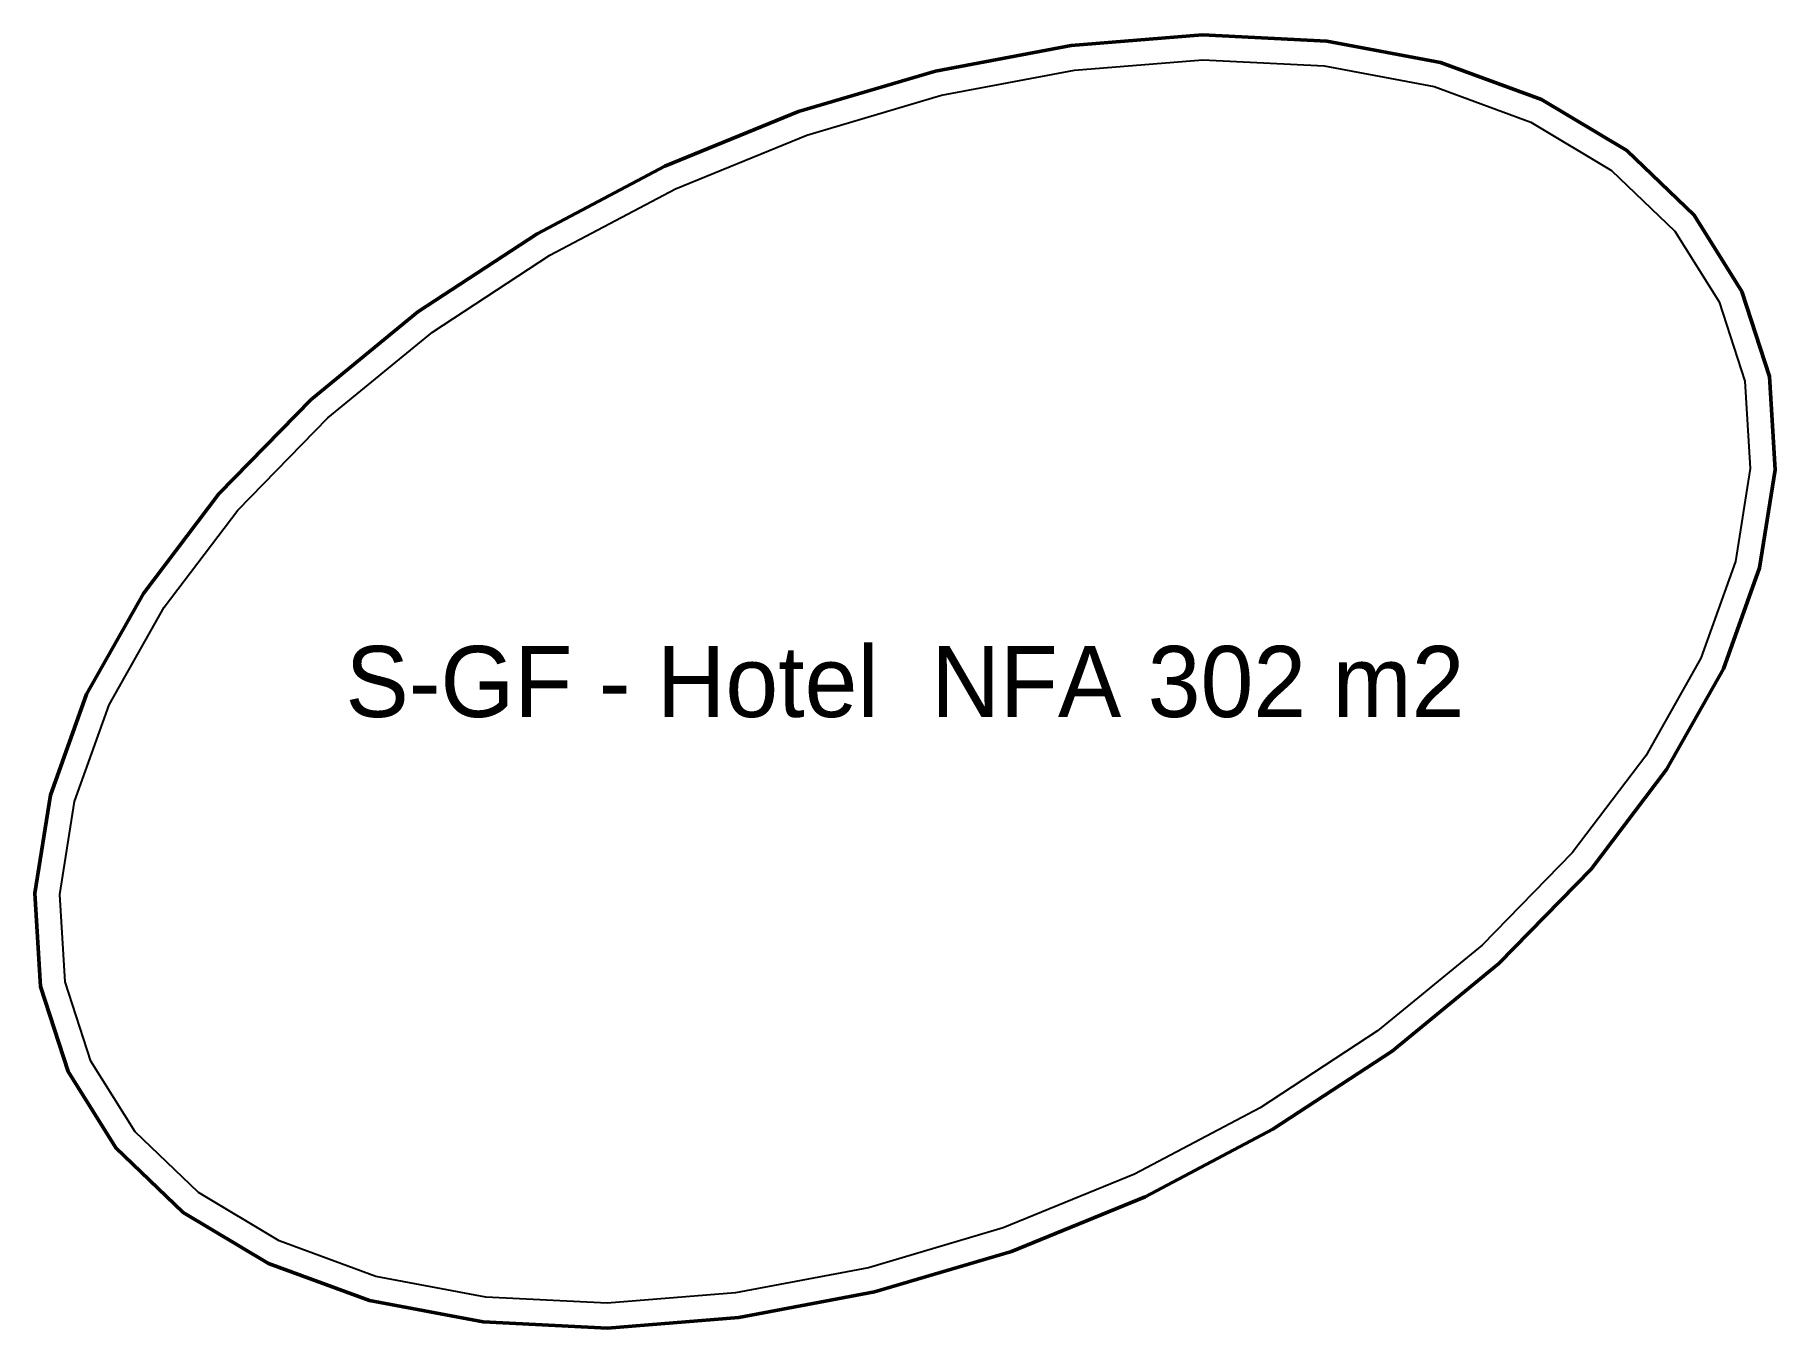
# Model space of a CAD drawing. Header units: metres. Extents: x 97.8 to 122.2, y -11.1 to 7.1.
import ezdxf
from ezdxf.enums import TextEntityAlignment as Align

# ---------------------------------------------------------------- set-up
doc = ezdxf.new("R2010")
doc.units = ezdxf.units.M
doc.layers.add('TEXT', color=250, linetype='Continuous')
doc.layers.add('WALL', color=7, linetype='Continuous')

msp = doc.modelspace()

# ---------------------------------------------------------------- linework, layer by layer
at = {"layer": 'WALL', "lineweight": 50}
msp.add_lwpolyline([(121.78, 3.49), (121.11, 4.56), (120.16, 5.47), (118.96, 6.19), (117.54, 6.71), (115.94, 7.01), (114.19, 7.1), (112.34, 6.95), (110.43, 6.59), (108.5, 6.02), (106.62, 5.25), (104.82, 4.3), (103.14, 3.2), (101.64, 1.97), (100.34, 0.64), (99.28, -0.76), (98.48, -2.18), (97.97, -3.6), (97.75, -4.98), (97.83, -6.29), (98.22, -7.49), (98.89, -8.56), (99.84, -9.47), (101.04, -10.19), (102.46, -10.71), (104.06, -11.01), (105.81, -11.1), (107.66, -10.95), (109.57, -10.59), (111.5, -10.02), (113.38, -9.25), (115.18, -8.3), (116.86, -7.2), (118.36, -5.97), (119.66, -4.64), (120.72, -3.24), (121.52, -1.82), (122.03, -0.4), (122.25, 0.98), (122.17, 2.29)], close=True, dxfattribs=at)
at = {"layer": 'WALL'}
msp.add_lwpolyline([(121.46, 3.341), (121.823, 2.224), (121.898, 0.997), (121.69, -0.313), (121.201, -1.674), (120.427, -3.048), (119.394, -4.411), (118.123, -5.712), (116.653, -6.917), (115.002, -7.998), (113.232, -8.933), (111.384, -9.689), (109.488, -10.249), (107.613, -10.603), (105.805, -10.749), (104.101, -10.662), (102.553, -10.371), (101.192, -9.873), (100.054, -9.19), (99.164, -8.337), (98.54, -7.341), (98.177, -6.224), (98.102, -4.997), (98.31, -3.687), (98.799, -2.326), (99.573, -0.952), (100.606, 0.411), (101.877, 1.712), (103.347, 2.917), (104.998, 3.998), (106.768, 4.933), (108.616, 5.689), (110.512, 6.249), (112.387, 6.603), (114.195, 6.749), (115.899, 6.662), (117.447, 6.371), (118.808, 5.873), (119.946, 5.19), (120.836, 4.337), (121.46, 3.341)], close=True, dxfattribs=at)

# ---------------------------------------------------------------- texts
at = {"layer": 'TEXT'}
msp.add_text('S-GF - Hotel  NFA 302 m2', height=1, dxfattribs=at).set_placement((110, -2), align=Align.MIDDLE_CENTER)

doc.saveas('drawing.dxf')
